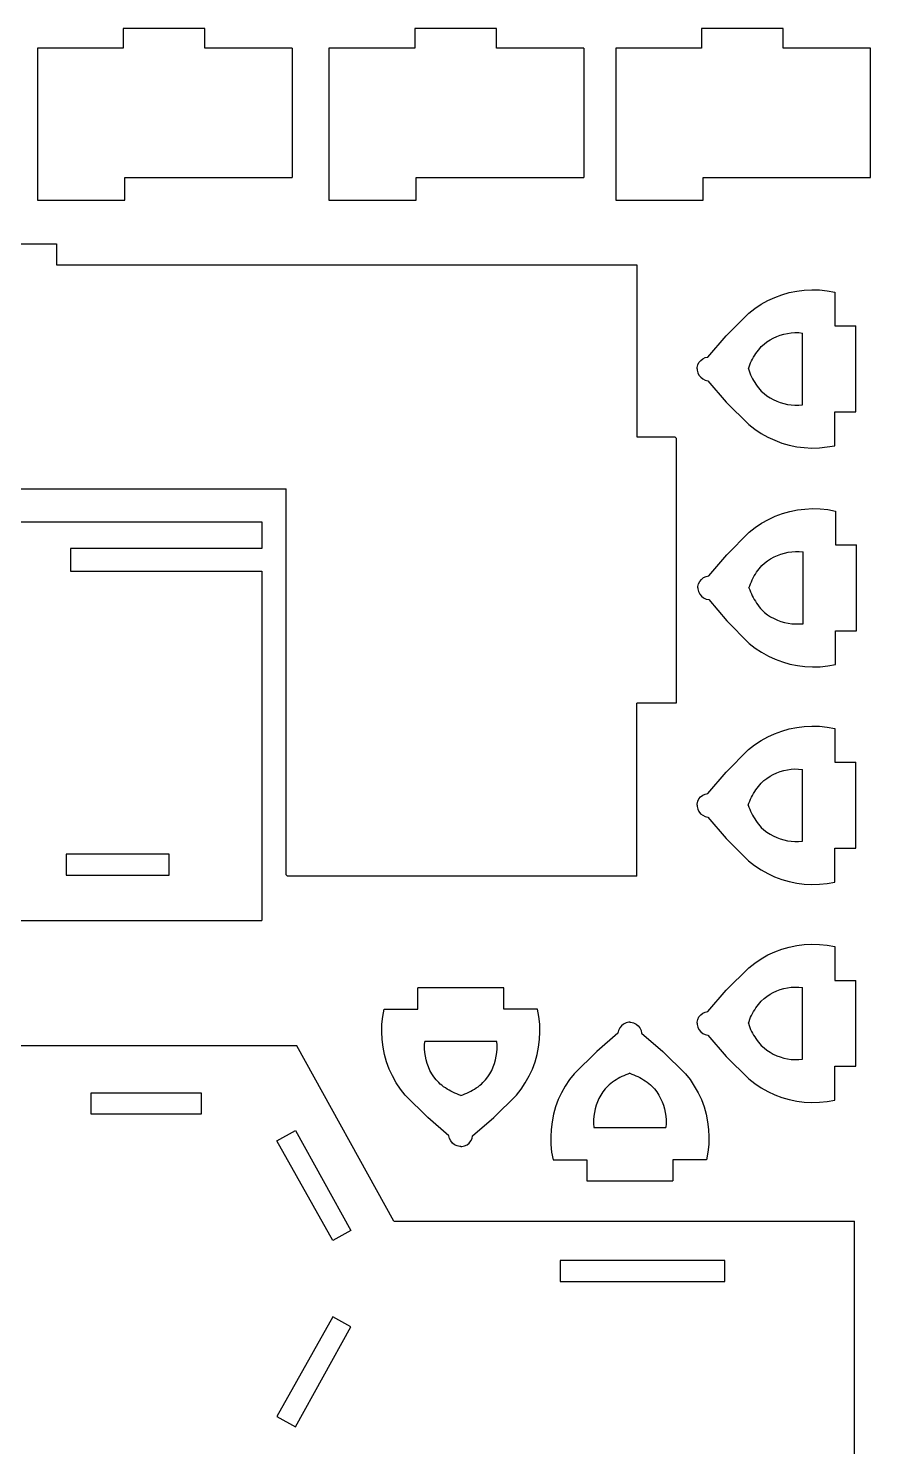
# Model space of a CAD drawing. Extents: x -3998 to 3998, y -3549 to 3549.
# Drawn here: x -1570 to -972, y 2516 to 3523 of the extents above; entities that cross this region are included whole.
import ezdxf

# ---------------------------------------------------------------- set-up
doc = ezdxf.new("R2010")
doc.units = 0
doc.header["$MEASUREMENT"] = 0
doc.layers.get('0').update_dxf_attribs({"linetype": 'CONTINUOUS'})

msp = doc.modelspace()

# ---------------------------------------------------------------- linework, layer by layer
for p, q in [((-1502.3, 3522.7), (-1502.3, 3508.7)), ((-1444.3, 3522.7), (-1502.3, 3522.7)), ((-1444.3, 3508.7), (-1444.3, 3522.7)), ((-1295.3, 3522.7), (-1295.3, 3508.7)), ((-1237.3, 3522.7), (-1295.3, 3522.7)), ((-1237.3, 3508.7), (-1237.3, 3522.7)), ((-1091.6, 3522.7), (-1091.6, 3508.7)), ((-1033.6, 3522.7), (-1091.6, 3522.7)), ((-1033.6, 3508.7), (-1033.6, 3522.7)), ((-1563.3, 3508.7), (-1563.3, 3400.7)), ((-1502.3, 3508.7), (-1563.3, 3508.7)), ((-1382.3, 3508.7), (-1444.3, 3508.7)), ((-1382.3, 3508.7), (-1382.3, 3416.7)), ((-1295.3, 3508.7), (-1356.3, 3508.7)), ((-1356.3, 3508.7), (-1356.3, 3400.7)), ((-1175.3, 3508.7), (-1237.3, 3508.7)), ((-1175.3, 3508.7), (-1175.3, 3416.7)), ((-1091.6, 3508.7), (-1152.6, 3508.7)), ((-1152.6, 3508.7), (-1152.6, 3400.7)), ((-971.6, 3508.7), (-1033.6, 3508.7)), ((-971.6, 3416.7), (-971.6, 3508.7)), ((-1501.3, 3416.7), (-1382.3, 3416.7)), ((-1501.3, 3400.7), (-1501.3, 3416.7)), ((-1294.3, 3416.7), (-1175.3, 3416.7)), ((-1294.3, 3400.7), (-1294.3, 3416.7)), ((-1090.6, 3416.7), (-971.6, 3416.7)), ((-1090.6, 3400.7), (-1090.6, 3416.7)), ((-1563.3, 3400.7), (-1501.3, 3400.7)), ((-1356.3, 3400.7), (-1294.3, 3400.7)), ((-1152.6, 3400.7), (-1090.6, 3400.7)), ((-1675.6, 3369.7), (-1549.6, 3369.7)), ((-1549.6, 3369.7), (-1549.6, 3354.7)), ((-1549.6, 3354.7), (-1137.6, 3354.7)), ((-1137.6, 3354.7), (-1137.6, 3232.7)), ((-1039.7, 3331.7), (-1034.6, 3333.6)), ((-1034.6, 3333.6), (-1029.4, 3335.1)), ((-1029.4, 3335.1), (-1024.1, 3336.2)), ((-1024.1, 3336.2), (-1018.7, 3336.9)), ((-1018.7, 3336.9), (-1013.3, 3337.1)), ((-1013.3, 3337.1), (-1007.8, 3337)), ((-1007.8, 3337), (-1002.4, 3336.4)), ((-1002.4, 3336.4), (-997.1, 3335.4)), ((-997.1, 3335.4), (-997.1, 3311.4)), ((-1058.2, 3320.4), (-1053.9, 3323.8)), ((-1053.9, 3323.8), (-1049.4, 3326.8)), ((-1049.4, 3326.8), (-1044.7, 3329.4)), ((-1044.7, 3329.4), (-1039.7, 3331.7)), ((-1074.1, 3304.4), (-1058.2, 3320.4)), ((-1087.1, 3289.3), (-1074.1, 3304.4)), ((-1043, 3301.5), (-1040.7, 3302.8)), ((-1040.7, 3302.8), (-1038.3, 3303.9)), ((-1038.3, 3303.9), (-1035.8, 3304.8)), ((-1035.8, 3304.8), (-1033.3, 3305.6)), ((-1033.3, 3305.6), (-1030.7, 3306.1)), ((-1030.7, 3306.1), (-1028, 3306.5)), ((-1028, 3306.5), (-1025.4, 3306.7)), ((-1025.4, 3306.7), (-1022.7, 3306.7)), ((-1022.7, 3306.7), (-1020.1, 3306.4)), ((-1020.1, 3255.4), (-1020.1, 3306.4)), ((-997.1, 3311.4), (-982.1, 3311.4)), ((-982.1, 3250.4), (-982.1, 3311.4)), ((-1053.1, 3291.9), (-1052.2, 3293.1)), ((-1052.2, 3293.1), (-1051.3, 3294.3)), ((-1051.3, 3294.3), (-1050.3, 3295.5)), ((-1050.3, 3295.5), (-1049.3, 3296.7)), ((-1049.3, 3296.7), (-1047.3, 3298.4)), ((-1047.3, 3298.4), (-1045.2, 3300.1)), ((-1045.2, 3300.1), (-1043, 3301.5)), ((-1094.7, 3281.8), (-1094.3, 3283.7)), ((-1094.3, 3283.7), (-1093.5, 3285.4)), ((-1093.5, 3285.4), (-1092.2, 3286.9)), ((-1092.2, 3286.9), (-1090.7, 3288.1)), ((-1090.7, 3288.1), (-1089, 3288.9)), ((-1089, 3288.9), (-1087.1, 3289.3)), ((-1057.9, 3282.4), (-1057.4, 3283.8)), ((-1057.4, 3283.8), (-1056.8, 3285.2)), ((-1056.8, 3285.2), (-1056.1, 3286.6)), ((-1056.1, 3286.6), (-1055.4, 3287.9)), ((-1055.4, 3287.9), (-1054.7, 3289.3)), ((-1054.7, 3289.3), (-1053.9, 3290.6)), ((-1053.9, 3290.6), (-1053.1, 3291.9)), ((-1094.7, 3280.9), (-1094.7, 3281.8)), ((-1094.7, 3280.9), (-1094.7, 3280.1)), ((-1094.7, 3280.1), (-1094.3, 3278.2)), ((-1094.3, 3278.2), (-1093.5, 3276.5)), ((-1093.5, 3276.5), (-1092.2, 3275)), ((-1092.2, 3275), (-1090.7, 3273.8)), ((-1090.7, 3273.8), (-1089, 3272.9)), ((-1089, 3272.9), (-1087.1, 3272.5)), ((-1087.1, 3272.5), (-1074.1, 3257.4)), ((-1058.4, 3280.9), (-1057.9, 3282.4)), ((-1058.4, 3280.9), (-1057.9, 3279.5)), ((-1057.9, 3279.5), (-1057.4, 3278.1)), ((-1057.4, 3278.1), (-1056.8, 3276.7)), ((-1056.8, 3276.7), (-1056.1, 3275.3)), ((-1056.1, 3275.3), (-1055.4, 3273.9)), ((-1055.4, 3273.9), (-1054.7, 3272.6)), ((-1054.7, 3272.6), (-1053.9, 3271.3)), ((-1053.9, 3271.3), (-1053.1, 3270)), ((-1053.1, 3270), (-1052.2, 3268.7)), ((-1052.2, 3268.7), (-1051.3, 3267.5)), ((-1051.3, 3267.5), (-1050.3, 3266.3)), ((-1050.3, 3266.3), (-1049.3, 3265.2)), ((-1049.3, 3265.2), (-1047.3, 3263.4)), ((-1047.3, 3263.4), (-1045.2, 3261.8)), ((-1074.1, 3257.4), (-1058.2, 3241.4)), ((-1045.2, 3261.8), (-1043, 3260.4)), ((-1043, 3260.4), (-1040.7, 3259.1)), ((-1040.7, 3259.1), (-1038.3, 3258)), ((-1038.3, 3258), (-1035.8, 3257)), ((-1035.8, 3257), (-1033.3, 3256.3)), ((-1033.3, 3256.3), (-1030.7, 3255.7)), ((-1030.7, 3255.7), (-1028, 3255.4)), ((-1028, 3255.4), (-1025.4, 3255.2)), ((-1025.4, 3255.2), (-1022.7, 3255.2)), ((-1022.7, 3255.2), (-1020.1, 3255.4)), ((-997.1, 3250.4), (-982.1, 3250.4)), ((-997.1, 3226.4), (-997.1, 3250.4)), ((-1137.6, 3232.7), (-1110.6, 3232.7)), ((-1110.6, 3232.7), (-1109.6, 3231.7)), ((-1058.2, 3241.4), (-1053.9, 3238.1)), ((-1053.9, 3238.1), (-1049.4, 3235.1)), ((-1049.4, 3235.1), (-1044.7, 3232.5)), ((-1044.7, 3232.5), (-1039.7, 3230.2)), ((-1109.6, 3231.7), (-1109.6, 3043.7)), ((-1039.7, 3230.2), (-1034.6, 3228.3)), ((-1034.6, 3228.3), (-1029.4, 3226.8)), ((-1029.4, 3226.8), (-1024.1, 3225.7)), ((-1024.1, 3225.7), (-1018.7, 3225)), ((-1018.7, 3225), (-1013.3, 3224.7)), ((-1013.3, 3224.7), (-1007.8, 3224.9)), ((-1007.8, 3224.9), (-1002.4, 3225.5)), ((-1002.4, 3225.5), (-997.1, 3226.4)), ((-2306.6, 3195.7), (-1386.6, 3195.7)), ((-1386.6, 2921.7), (-1386.6, 3195.7)), ((-2311.8, 3172.4), (-1403.8, 3172.4)), ((-1403.8, 3172.4), (-1403.8, 3153.4)), ((-1049, 3171.4), (-1044.2, 3174)), ((-1044.2, 3174), (-1039.3, 3176.3)), ((-1039.3, 3176.3), (-1034.2, 3178.2)), ((-1034.2, 3178.2), (-1029, 3179.7)), ((-1029, 3179.7), (-1023.6, 3180.8)), ((-1023.6, 3180.8), (-1018.3, 3181.4)), ((-1018.3, 3181.4), (-1012.8, 3181.7)), ((-1012.8, 3181.7), (-1007.4, 3181.6)), ((-1007.4, 3181.6), (-1002, 3181)), ((-1002, 3181), (-996.6, 3180)), ((-996.6, 3180), (-996.6, 3156)), ((-1073.6, 3149), (-1057.8, 3165)), ((-1057.8, 3165), (-1053.5, 3168.4)), ((-1053.5, 3168.4), (-1049, 3171.4)), ((-1539.8, 3153.4), (-1539.8, 3137.4)), ((-1403.8, 3153.4), (-1539.8, 3153.4)), ((-996.6, 3156), (-981.6, 3156)), ((-981.6, 3095), (-981.6, 3156)), ((-1086.6, 3133.9), (-1073.6, 3149)), ((-1048.9, 3141.3), (-1046.9, 3143)), ((-1046.9, 3143), (-1044.8, 3144.6)), ((-1044.8, 3144.6), (-1042.6, 3146.1)), ((-1042.6, 3146.1), (-1040.2, 3147.4)), ((-1040.2, 3147.4), (-1037.8, 3148.5)), ((-1037.8, 3148.5), (-1035.3, 3149.4)), ((-1035.3, 3149.4), (-1032.8, 3150.2)), ((-1032.8, 3150.2), (-1030.2, 3150.7)), ((-1030.2, 3150.7), (-1027.6, 3151.1)), ((-1027.6, 3151.1), (-1024.9, 3151.3)), ((-1024.9, 3151.3), (-1022.3, 3151.2)), ((-1022.3, 3151.2), (-1019.6, 3151)), ((-1019.6, 3100), (-1019.6, 3151)), ((-1539.8, 3137.4), (-1403.8, 3137.4)), ((-1403.8, 3137.4), (-1403.8, 2889.4)), ((-1091.8, 3131.5), (-1090.3, 3132.7)), ((-1090.3, 3132.7), (-1088.5, 3133.5)), ((-1088.5, 3133.5), (-1086.6, 3133.9)), ((-1055.7, 3131.2), (-1055, 3132.5)), ((-1055, 3132.5), (-1054.2, 3133.9)), ((-1054.2, 3133.9), (-1053.4, 3135.2)), ((-1053.4, 3135.2), (-1052.6, 3136.5)), ((-1052.6, 3136.5), (-1051.7, 3137.7)), ((-1051.7, 3137.7), (-1050.8, 3138.9)), ((-1050.8, 3138.9), (-1049.9, 3140.1)), ((-1049.9, 3140.1), (-1048.9, 3141.3)), ((-1094.2, 3126.4), (-1093.8, 3128.2)), ((-1094.2, 3125.5), (-1094.2, 3126.4)), ((-1094.2, 3125.5), (-1094.2, 3124.7)), ((-1094.2, 3124.7), (-1093.8, 3122.8)), ((-1093.8, 3128.2), (-1093, 3130)), ((-1093.8, 3122.8), (-1093, 3121)), ((-1093, 3130), (-1091.8, 3131.5)), ((-1058, 3125.5), (-1057.5, 3127)), ((-1058, 3125.5), (-1057.5, 3124.1)), ((-1057.5, 3127), (-1056.9, 3128.4)), ((-1057.5, 3124.1), (-1056.9, 3122.7)), ((-1056.9, 3128.4), (-1056.3, 3129.8)), ((-1056.9, 3122.7), (-1056.3, 3121.2)), ((-1056.3, 3129.8), (-1055.7, 3131.2)), ((-1093, 3121), (-1091.8, 3119.5)), ((-1091.8, 3119.5), (-1090.3, 3118.3)), ((-1090.3, 3118.3), (-1088.5, 3117.5)), ((-1088.5, 3117.5), (-1086.6, 3117.1)), ((-1086.6, 3117.1), (-1073.6, 3102)), ((-1056.3, 3121.2), (-1055.7, 3119.9)), ((-1055.7, 3119.9), (-1055, 3118.5)), ((-1055, 3118.5), (-1054.2, 3117.2)), ((-1054.2, 3117.2), (-1053.4, 3115.9)), ((-1053.4, 3115.9), (-1052.6, 3114.6)), ((-1052.6, 3114.6), (-1051.7, 3113.3)), ((-1051.7, 3113.3), (-1050.8, 3112.1)), ((-1050.8, 3112.1), (-1049.9, 3110.9)), ((-1073.6, 3102), (-1057.8, 3086)), ((-1049.9, 3110.9), (-1048.9, 3109.8)), ((-1048.9, 3109.8), (-1046.9, 3108)), ((-1046.9, 3108), (-1044.8, 3106.4)), ((-1044.8, 3106.4), (-1042.6, 3104.9)), ((-1042.6, 3104.9), (-1040.2, 3103.7)), ((-1040.2, 3103.7), (-1037.8, 3102.6)), ((-1037.8, 3102.6), (-1035.3, 3101.6)), ((-1035.3, 3101.6), (-1032.8, 3100.9)), ((-1032.8, 3100.9), (-1030.2, 3100.3)), ((-1030.2, 3100.3), (-1027.6, 3100)), ((-1027.6, 3100), (-1024.9, 3099.8)), ((-1024.9, 3099.8), (-1022.3, 3099.8)), ((-1022.3, 3099.8), (-1019.6, 3100)), ((-996.6, 3095), (-981.6, 3095)), ((-996.6, 3071), (-996.6, 3095)), ((-1057.8, 3086), (-1053.5, 3082.7)), ((-1053.5, 3082.7), (-1049, 3079.7)), ((-1049, 3079.7), (-1044.2, 3077)), ((-1044.2, 3077), (-1039.3, 3074.8)), ((-1039.3, 3074.8), (-1034.2, 3072.9)), ((-1034.2, 3072.9), (-1029, 3071.4)), ((-1029, 3071.4), (-1023.6, 3070.3)), ((-1023.6, 3070.3), (-1018.3, 3069.6)), ((-1018.3, 3069.6), (-1012.8, 3069.3)), ((-1012.8, 3069.3), (-1007.4, 3069.5)), ((-1007.4, 3069.5), (-1002, 3070)), ((-1002, 3070), (-996.6, 3071)), ((-1109.6, 3043.7), (-1137.6, 3043.7)), ((-1137.6, 2920.7), (-1137.6, 3043.7)), ((-1044.7, 3019.6), (-1039.8, 3021.9)), ((-1039.8, 3021.9), (-1034.7, 3023.8)), ((-1034.7, 3023.8), (-1029.5, 3025.3)), ((-1029.5, 3025.3), (-1024.1, 3026.4)), ((-1024.1, 3026.4), (-1018.7, 3027)), ((-1018.7, 3027), (-1013.3, 3027.3)), ((-1013.3, 3027.3), (-1007.9, 3027.2)), ((-1007.9, 3027.2), (-1002.5, 3026.6)), ((-1002.5, 3026.6), (-997.1, 3025.6)), ((-997.1, 3025.6), (-997.1, 3001.6)), ((-1058.3, 3010.6), (-1054, 3014)), ((-1054, 3014), (-1049.4, 3017)), ((-1049.4, 3017), (-1044.7, 3019.6)), ((-1074.1, 2994.6), (-1058.3, 3010.6)), ((-997.1, 3001.6), (-982.1, 3001.6)), ((-982.1, 2940.6), (-982.1, 3001.6)), ((-1087.1, 2979.5), (-1074.1, 2994.6)), ((-1045.3, 2990.2), (-1043, 2991.7)), ((-1043, 2991.7), (-1040.7, 2993)), ((-1040.7, 2993), (-1038.3, 2994.1)), ((-1038.3, 2994.1), (-1035.8, 2995)), ((-1035.8, 2995), (-1033.3, 2995.8)), ((-1033.3, 2995.8), (-1030.7, 2996.3)), ((-1030.7, 2996.3), (-1028.1, 2996.7)), ((-1028.1, 2996.7), (-1025.4, 2996.9)), ((-1025.4, 2996.9), (-1022.8, 2996.8)), ((-1022.8, 2996.8), (-1020.1, 2996.6)), ((-1020.1, 2945.6), (-1020.1, 2996.6)), ((-1054.7, 2979.5), (-1053.9, 2980.8)), ((-1053.9, 2980.8), (-1053.1, 2982.1)), ((-1053.1, 2982.1), (-1052.2, 2983.3)), ((-1052.2, 2983.3), (-1051.3, 2984.5)), ((-1051.3, 2984.5), (-1050.3, 2985.7)), ((-1050.3, 2985.7), (-1049.3, 2986.9)), ((-1049.3, 2986.9), (-1047.4, 2988.6)), ((-1047.4, 2988.6), (-1045.3, 2990.2)), ((-1094.7, 2972), (-1094.3, 2973.9)), ((-1094.7, 2971.1), (-1094.7, 2972)), ((-1094.7, 2971.1), (-1094.7, 2970.3)), ((-1094.3, 2973.9), (-1093.5, 2975.6)), ((-1093.5, 2975.6), (-1092.3, 2977.1)), ((-1092.3, 2977.1), (-1090.8, 2978.3)), ((-1090.8, 2978.3), (-1089, 2979.1)), ((-1089, 2979.1), (-1087.1, 2979.5)), ((-1058.5, 2971.1), (-1058, 2972.6)), ((-1058.5, 2971.1), (-1058, 2969.7)), ((-1058, 2972.6), (-1057.4, 2974)), ((-1057.4, 2974), (-1056.8, 2975.4)), ((-1056.8, 2975.4), (-1056.2, 2976.8)), ((-1056.2, 2976.8), (-1055.5, 2978.1)), ((-1055.5, 2978.1), (-1054.7, 2979.5)), ((-1094.7, 2970.3), (-1094.3, 2968.4)), ((-1094.3, 2968.4), (-1093.5, 2966.7)), ((-1093.5, 2966.7), (-1092.3, 2965.1)), ((-1092.3, 2965.1), (-1090.8, 2964)), ((-1090.8, 2964), (-1089, 2963.1)), ((-1089, 2963.1), (-1087.1, 2962.7)), ((-1087.1, 2962.7), (-1074.1, 2947.6)), ((-1058, 2969.7), (-1057.4, 2968.3)), ((-1057.4, 2968.3), (-1056.8, 2966.9)), ((-1056.8, 2966.9), (-1056.2, 2965.5)), ((-1056.2, 2965.5), (-1055.5, 2964.1)), ((-1055.5, 2964.1), (-1054.7, 2962.8)), ((-1054.7, 2962.8), (-1053.9, 2961.5)), ((-1053.9, 2961.5), (-1053.1, 2960.2)), ((-1053.1, 2960.2), (-1052.2, 2958.9)), ((-1052.2, 2958.9), (-1051.3, 2957.7)), ((-1051.3, 2957.7), (-1050.3, 2956.5)), ((-1050.3, 2956.5), (-1049.3, 2955.4)), ((-1049.3, 2955.4), (-1047.4, 2953.6)), ((-1047.4, 2953.6), (-1045.3, 2952)), ((-1045.3, 2952), (-1043, 2950.6)), ((-1043, 2950.6), (-1040.7, 2949.3)), ((-1074.1, 2947.6), (-1058.3, 2931.6)), ((-1040.7, 2949.3), (-1038.3, 2948.2)), ((-1038.3, 2948.2), (-1035.8, 2947.2)), ((-1035.8, 2947.2), (-1033.3, 2946.5)), ((-1033.3, 2946.5), (-1030.7, 2945.9)), ((-1030.7, 2945.9), (-1028.1, 2945.6)), ((-1028.1, 2945.6), (-1025.4, 2945.4)), ((-1025.4, 2945.4), (-1022.8, 2945.4)), ((-1022.8, 2945.4), (-1020.1, 2945.6)), ((-997.1, 2940.6), (-982.1, 2940.6)), ((-997.1, 2916.6), (-997.1, 2940.6)), ((-1469.8, 2936.4), (-1542.8, 2936.4)), ((-1542.8, 2936.4), (-1542.8, 2921.4)), ((-1469.8, 2921.4), (-1469.8, 2936.4)), ((-1058.3, 2931.6), (-1054, 2928.3)), ((-1542.8, 2921.4), (-1469.8, 2921.4)), ((-1385.6, 2920.7), (-1386.6, 2921.7)), ((-1137.6, 2920.7), (-1385.6, 2920.7)), ((-1054, 2928.3), (-1049.4, 2925.3)), ((-1049.4, 2925.3), (-1044.7, 2922.6)), ((-1044.7, 2922.6), (-1039.8, 2920.4)), ((-1039.8, 2920.4), (-1034.7, 2918.5)), ((-1034.7, 2918.5), (-1029.5, 2917)), ((-1029.5, 2917), (-1024.1, 2915.9)), ((-1024.1, 2915.9), (-1018.7, 2915.2)), ((-1018.7, 2915.2), (-1013.3, 2914.9)), ((-1013.3, 2914.9), (-1007.9, 2915.1)), ((-1007.9, 2915.1), (-1002.5, 2915.6)), ((-1002.5, 2915.6), (-997.1, 2916.6)), ((-1609.8, 2889.4), (-1403.8, 2889.4)), ((-1034.6, 2868.9), (-1029.4, 2870.4)), ((-1029.4, 2870.4), (-1024.1, 2871.5)), ((-1024.1, 2871.5), (-1018.7, 2872.2)), ((-1018.7, 2872.2), (-1013.3, 2872.5)), ((-1013.3, 2872.5), (-1007.8, 2872.3)), ((-1007.8, 2872.3), (-1002.4, 2871.8)), ((-1002.4, 2871.8), (-997.1, 2870.8)), ((-997.1, 2870.8), (-997.1, 2846.8)), ((-1053.9, 2859.1), (-1049.4, 2862.1)), ((-1049.4, 2862.1), (-1044.7, 2864.8)), ((-1044.7, 2864.8), (-1039.7, 2867)), ((-1039.7, 2867), (-1034.6, 2868.9)), ((-1074.1, 2839.8), (-1058.2, 2855.8)), ((-1058.2, 2855.8), (-1053.9, 2859.1)), ((-1293.1, 2826.4), (-1293.1, 2841.4)), ((-1232.1, 2841.4), (-1293.1, 2841.4)), ((-1232.1, 2826.4), (-1232.1, 2841.4)), ((-1087.1, 2824.7), (-1074.1, 2839.8)), ((-1038.3, 2839.3), (-1035.8, 2840.2)), ((-1035.8, 2840.2), (-1033.3, 2840.9)), ((-1033.3, 2840.9), (-1030.7, 2841.5)), ((-1030.7, 2841.5), (-1028, 2841.9)), ((-1028, 2841.9), (-1025.4, 2842)), ((-1025.4, 2842), (-1022.7, 2842)), ((-1022.7, 2842), (-1020.1, 2841.8)), ((-1020.1, 2790.8), (-1020.1, 2841.8)), ((-997.1, 2846.8), (-982.1, 2846.8)), ((-982.1, 2785.8), (-982.1, 2846.8)), ((-1052.2, 2828.5), (-1051.3, 2829.7)), ((-1051.3, 2829.7), (-1050.3, 2830.9)), ((-1050.3, 2830.9), (-1049.3, 2832)), ((-1049.3, 2832), (-1047.3, 2833.8)), ((-1047.3, 2833.8), (-1045.2, 2835.4)), ((-1045.2, 2835.4), (-1043, 2836.9)), ((-1043, 2836.9), (-1040.7, 2838.1)), ((-1040.7, 2838.1), (-1038.3, 2839.3)), ((-1318.6, 2815.7), (-1318.1, 2821.1)), ((-1318.1, 2821.1), (-1317.1, 2826.4)), ((-1317.1, 2826.4), (-1293.1, 2826.4)), ((-1208.1, 2826.4), (-1232.1, 2826.4)), ((-1207.1, 2821.1), (-1208.1, 2826.4)), ((-1206.6, 2815.7), (-1207.1, 2821.1)), ((-1094.3, 2819), (-1093.5, 2820.8)), ((-1093.5, 2820.8), (-1092.2, 2822.3)), ((-1092.2, 2822.3), (-1090.7, 2823.5)), ((-1090.7, 2823.5), (-1089, 2824.3)), ((-1089, 2824.3), (-1087.1, 2824.7)), ((-1057.4, 2819.2), (-1056.8, 2820.6)), ((-1056.8, 2820.6), (-1056.1, 2821.9)), ((-1056.1, 2821.9), (-1055.4, 2823.3)), ((-1055.4, 2823.3), (-1054.7, 2824.6)), ((-1054.7, 2824.6), (-1053.9, 2825.9)), ((-1053.9, 2825.9), (-1053.1, 2827.2)), ((-1053.1, 2827.2), (-1052.2, 2828.5)), ((-1318.8, 2810.3), (-1318.6, 2815.7)), ((-1318.5, 2804.8), (-1318.8, 2810.3)), ((-1206.7, 2804.8), (-1206.4, 2810.3)), ((-1206.4, 2810.3), (-1206.6, 2815.7)), ((-1151, 2809.4), (-1166.1, 2796.4)), ((-1150.6, 2811.3), (-1151, 2809.4)), ((-1149.8, 2813.1), (-1150.6, 2811.3)), ((-1148.6, 2814.6), (-1149.8, 2813.1)), ((-1147.1, 2815.8), (-1148.6, 2814.6)), ((-1145.3, 2816.6), (-1147.1, 2815.8)), ((-1143.4, 2817), (-1145.3, 2816.6)), ((-1142.6, 2817), (-1143.4, 2817)), ((-1142.6, 2817), (-1141.8, 2817)), ((-1141.8, 2817), (-1139.9, 2816.6)), ((-1139.9, 2816.6), (-1138.1, 2815.8)), ((-1138.1, 2815.8), (-1136.6, 2814.6)), ((-1136.6, 2814.6), (-1135.4, 2813.1)), ((-1135.4, 2813.1), (-1134.6, 2811.3)), ((-1134.6, 2811.3), (-1134.2, 2809.4)), ((-1134.2, 2809.4), (-1119.1, 2796.4)), ((-1094.7, 2817.1), (-1094.3, 2819)), ((-1094.7, 2816.3), (-1094.7, 2817.1)), ((-1094.7, 2816.3), (-1094.7, 2815.4)), ((-1094.7, 2815.4), (-1094.3, 2813.6)), ((-1094.3, 2813.6), (-1093.5, 2811.8)), ((-1093.5, 2811.8), (-1092.2, 2810.3)), ((-1092.2, 2810.3), (-1090.7, 2809.1)), ((-1058.4, 2816.3), (-1057.9, 2817.7)), ((-1058.4, 2816.3), (-1057.9, 2814.8)), ((-1057.9, 2817.7), (-1057.4, 2819.2)), ((-1057.9, 2814.8), (-1057.4, 2813.4)), ((-1057.4, 2813.4), (-1056.8, 2812)), ((-1056.8, 2812), (-1056.1, 2810.6)), ((-1056.1, 2810.6), (-1055.4, 2809.3)), ((-1379.1, 2800.4), (-1590.1, 2800.4)), ((-1310.2, 2675.9), (-1379.1, 2800.4)), ((-1317.8, 2799.4), (-1318.5, 2804.8)), ((-1316.7, 2794.1), (-1317.8, 2799.4)), ((-1288.3, 2800.8), (-1288.1, 2803.4)), ((-1288.3, 2798.1), (-1288.3, 2800.8)), ((-1237.1, 2803.4), (-1288.1, 2803.4)), ((-1236.9, 2800.8), (-1237.1, 2803.4)), ((-1236.9, 2798.1), (-1236.9, 2800.8)), ((-1208.5, 2794.1), (-1207.4, 2799.4)), ((-1207.4, 2799.4), (-1206.7, 2804.8)), ((-1090.7, 2809.1), (-1089, 2808.3)), ((-1089, 2808.3), (-1087.1, 2807.9)), ((-1087.1, 2807.9), (-1074.1, 2792.8)), ((-1055.4, 2809.3), (-1054.7, 2807.9)), ((-1054.7, 2807.9), (-1053.9, 2806.6)), ((-1053.9, 2806.6), (-1053.1, 2805.4)), ((-1053.1, 2805.4), (-1052.2, 2804.1)), ((-1052.2, 2804.1), (-1051.3, 2802.9)), ((-1051.3, 2802.9), (-1050.3, 2801.7)), ((-1050.3, 2801.7), (-1049.3, 2800.5)), ((-1049.3, 2800.5), (-1047.3, 2798.8)), ((-1315.3, 2788.9), (-1316.7, 2794.1)), ((-1288.2, 2795.5), (-1288.3, 2798.1)), ((-1287.8, 2792.9), (-1288.2, 2795.5)), ((-1287.2, 2790.3), (-1287.8, 2792.9)), ((-1286.5, 2787.7), (-1287.2, 2790.3)), ((-1238.7, 2787.7), (-1238, 2790.3)), ((-1238, 2790.3), (-1237.4, 2792.9)), ((-1237.4, 2792.9), (-1237, 2795.5)), ((-1237, 2795.5), (-1236.9, 2798.1)), ((-1209.9, 2788.9), (-1208.5, 2794.1)), ((-1166.1, 2796.4), (-1182.1, 2780.5)), ((-1119.1, 2796.4), (-1103.1, 2780.5)), ((-1074.1, 2792.8), (-1058.2, 2776.8)), ((-1047.3, 2798.8), (-1045.2, 2797.2)), ((-1045.2, 2797.2), (-1043, 2795.7)), ((-1043, 2795.7), (-1040.7, 2794.4)), ((-1040.7, 2794.4), (-1038.3, 2793.3)), ((-1038.3, 2793.3), (-1035.8, 2792.4)), ((-1035.8, 2792.4), (-1033.3, 2791.6)), ((-1033.3, 2791.6), (-1030.7, 2791.1)), ((-1030.7, 2791.1), (-1028, 2790.7)), ((-1028, 2790.7), (-1025.4, 2790.5)), ((-1025.4, 2790.5), (-1022.7, 2790.6)), ((-1022.7, 2790.6), (-1020.1, 2790.8)), ((-1313.4, 2783.8), (-1315.3, 2788.9)), ((-1311.1, 2778.9), (-1313.4, 2783.8)), ((-1285.6, 2785.3), (-1286.5, 2787.7)), ((-1284.5, 2782.9), (-1285.6, 2785.3)), ((-1283.2, 2780.5), (-1284.5, 2782.9)), ((-1281.7, 2778.3), (-1283.2, 2780.5)), ((-1243.5, 2778.3), (-1242, 2780.5)), ((-1242, 2780.5), (-1240.7, 2782.9)), ((-1240.7, 2782.9), (-1239.6, 2785.3)), ((-1239.6, 2785.3), (-1238.7, 2787.7)), ((-1214.1, 2778.9), (-1211.8, 2783.8)), ((-1211.8, 2783.8), (-1209.9, 2788.9)), ((-1182.1, 2780.5), (-1185.4, 2776.3)), ((-1145.5, 2779.7), (-1146.9, 2779.1)), ((-1144, 2780.3), (-1145.5, 2779.7)), ((-1142.6, 2780.8), (-1144, 2780.3)), ((-1142.6, 2780.8), (-1141.2, 2780.3)), ((-1141.2, 2780.3), (-1139.7, 2779.7)), ((-1139.7, 2779.7), (-1138.3, 2779.1)), ((-1103.1, 2780.5), (-1099.8, 2776.3)), ((-997.1, 2761.8), (-997.1, 2785.8)), ((-997.1, 2785.8), (-982.1, 2785.8)), ((-1308.4, 2774.1), (-1311.1, 2778.9)), ((-1305.4, 2769.6), (-1308.4, 2774.1)), ((-1302.1, 2765.3), (-1305.4, 2769.6)), ((-1280.1, 2776.2), (-1281.7, 2778.3)), ((-1278.3, 2774.2), (-1280.1, 2776.2)), ((-1277.2, 2773.2), (-1278.3, 2774.2)), ((-1276, 2772.3), (-1277.2, 2773.2)), ((-1274.8, 2771.3), (-1276, 2772.3)), ((-1273.5, 2770.5), (-1274.8, 2771.3)), ((-1272.3, 2769.6), (-1273.5, 2770.5)), ((-1270.9, 2768.9), (-1272.3, 2769.6)), ((-1254.3, 2768.9), (-1252.9, 2769.6)), ((-1252.9, 2769.6), (-1251.7, 2770.5)), ((-1251.7, 2770.5), (-1250.4, 2771.3)), ((-1250.4, 2771.3), (-1249.2, 2772.3)), ((-1249.2, 2772.3), (-1248, 2773.2)), ((-1248, 2773.2), (-1246.9, 2774.2)), ((-1246.9, 2774.2), (-1245.1, 2776.2)), ((-1245.1, 2776.2), (-1243.5, 2778.3)), ((-1223.1, 2765.3), (-1219.8, 2769.6)), ((-1219.8, 2769.6), (-1216.8, 2774.1)), ((-1216.8, 2774.1), (-1214.1, 2778.9)), ((-1188.4, 2771.7), (-1191.1, 2767)), ((-1185.4, 2776.3), (-1188.4, 2771.7)), ((-1160.1, 2769.7), (-1161.7, 2767.6)), ((-1158.3, 2771.6), (-1160.1, 2769.7)), ((-1157.2, 2772.6), (-1158.3, 2771.6)), ((-1156, 2773.6), (-1157.2, 2772.6)), ((-1154.8, 2774.5), (-1156, 2773.6)), ((-1153.5, 2775.4), (-1154.8, 2774.5)), ((-1152.3, 2776.2), (-1153.5, 2775.4)), ((-1150.9, 2777), (-1152.3, 2776.2)), ((-1149.6, 2777.8), (-1150.9, 2777)), ((-1148.3, 2778.5), (-1149.6, 2777.8)), ((-1146.9, 2779.1), (-1148.3, 2778.5)), ((-1138.3, 2779.1), (-1136.9, 2778.5)), ((-1136.9, 2778.5), (-1135.6, 2777.8)), ((-1135.6, 2777.8), (-1134.3, 2777)), ((-1134.3, 2777), (-1132.9, 2776.2)), ((-1132.9, 2776.2), (-1131.7, 2775.4)), ((-1131.7, 2775.4), (-1130.4, 2774.5)), ((-1130.4, 2774.5), (-1129.2, 2773.6)), ((-1129.2, 2773.6), (-1128, 2772.6)), ((-1128, 2772.6), (-1126.9, 2771.6)), ((-1126.9, 2771.6), (-1125.1, 2769.7)), ((-1125.1, 2769.7), (-1123.5, 2767.6)), ((-1099.8, 2776.3), (-1096.8, 2771.7)), ((-1096.8, 2771.7), (-1094.1, 2767)), ((-1058.2, 2776.8), (-1053.9, 2773.5)), ((-1053.9, 2773.5), (-1049.4, 2770.5)), ((-1049.4, 2770.5), (-1044.7, 2767.8)), ((-1525.1, 2751.9), (-1525.1, 2766.9)), ((-1525.1, 2766.9), (-1447.1, 2766.9)), ((-1447.1, 2766.9), (-1447.1, 2751.9)), ((-1286.1, 2749.4), (-1302.1, 2765.3)), ((-1269.6, 2768.1), (-1270.9, 2768.9)), ((-1268.3, 2767.4), (-1269.6, 2768.1)), ((-1266.9, 2766.8), (-1268.3, 2767.4)), ((-1265.5, 2766.2), (-1266.9, 2766.8)), ((-1264, 2765.6), (-1265.5, 2766.2)), ((-1262.6, 2765.1), (-1264, 2765.6)), ((-1262.6, 2765.1), (-1261.2, 2765.6)), ((-1261.2, 2765.6), (-1259.7, 2766.2)), ((-1259.7, 2766.2), (-1258.3, 2766.8)), ((-1258.3, 2766.8), (-1256.9, 2767.4)), ((-1256.9, 2767.4), (-1255.6, 2768.1)), ((-1255.6, 2768.1), (-1254.3, 2768.9)), ((-1239.1, 2749.4), (-1223.1, 2765.3)), ((-1193.4, 2762.1), (-1195.3, 2757)), ((-1191.1, 2767), (-1193.4, 2762.1)), ((-1165.6, 2760.6), (-1166.5, 2758.1)), ((-1164.5, 2763), (-1165.6, 2760.6)), ((-1163.2, 2765.3), (-1164.5, 2763)), ((-1161.7, 2767.6), (-1163.2, 2765.3)), ((-1123.5, 2767.6), (-1122, 2765.3)), ((-1122, 2765.3), (-1120.7, 2763)), ((-1120.7, 2763), (-1119.6, 2760.6)), ((-1119.6, 2760.6), (-1118.7, 2758.1)), ((-1094.1, 2767), (-1091.8, 2762.1)), ((-1091.8, 2762.1), (-1089.9, 2757)), ((-1044.7, 2767.8), (-1039.7, 2765.5)), ((-1039.7, 2765.5), (-1034.6, 2763.6)), ((-1034.6, 2763.6), (-1029.4, 2762.1)), ((-1029.4, 2762.1), (-1024.1, 2761)), ((-1024.1, 2761), (-1018.7, 2760.4)), ((-1018.7, 2760.4), (-1013.3, 2760.1)), ((-1013.3, 2760.1), (-1007.8, 2760.2)), ((-1007.8, 2760.2), (-1002.4, 2760.8)), ((-1002.4, 2760.8), (-997.1, 2761.8)), ((-1447.1, 2751.9), (-1525.1, 2751.9)), ((-1271, 2736.4), (-1286.1, 2749.4)), ((-1254.2, 2736.4), (-1239.1, 2749.4)), ((-1196.7, 2751.7), (-1197.8, 2746.4)), ((-1195.3, 2757), (-1196.7, 2751.7)), ((-1168.2, 2750.4), (-1168.3, 2747.7)), ((-1167.8, 2753), (-1168.2, 2750.4)), ((-1167.2, 2755.6), (-1167.8, 2753)), ((-1166.5, 2758.1), (-1167.2, 2755.6)), ((-1118.7, 2758.1), (-1118, 2755.6)), ((-1118, 2755.6), (-1117.4, 2753)), ((-1117.4, 2753), (-1117, 2750.4)), ((-1117, 2750.4), (-1116.9, 2747.7)), ((-1089.9, 2757), (-1088.5, 2751.7)), ((-1088.5, 2751.7), (-1087.4, 2746.4)), ((-1393.2, 2732.9), (-1380, 2740.3)), ((-1380, 2740.3), (-1340.7, 2669.1)), ((-1198.5, 2741), (-1198.8, 2735.6)), ((-1197.8, 2746.4), (-1198.5, 2741)), ((-1168.3, 2747.7), (-1168.3, 2745.1)), ((-1168.3, 2745.1), (-1168.1, 2742.4)), ((-1168.1, 2742.4), (-1117.1, 2742.4)), ((-1116.9, 2745.1), (-1117.1, 2742.4)), ((-1116.9, 2747.7), (-1116.9, 2745.1)), ((-1087.4, 2746.4), (-1086.7, 2741)), ((-1086.7, 2741), (-1086.4, 2735.6)), ((-1353.4, 2662), (-1393.2, 2732.9)), ((-1270.6, 2734.5), (-1271, 2736.4)), ((-1269.8, 2732.8), (-1270.6, 2734.5)), ((-1268.6, 2731.3), (-1269.8, 2732.8)), ((-1267.1, 2730.1), (-1268.6, 2731.3)), ((-1265.3, 2729.2), (-1267.1, 2730.1)), ((-1263.4, 2728.8), (-1265.3, 2729.2)), ((-1262.6, 2728.8), (-1263.4, 2728.8)), ((-1262.6, 2728.8), (-1261.8, 2728.8)), ((-1261.8, 2728.8), (-1259.9, 2729.2)), ((-1259.9, 2729.2), (-1258.1, 2730.1)), ((-1258.1, 2730.1), (-1256.6, 2731.3)), ((-1256.6, 2731.3), (-1255.4, 2732.8)), ((-1255.4, 2732.8), (-1254.6, 2734.5)), ((-1254.6, 2734.5), (-1254.2, 2736.4)), ((-1198.8, 2735.6), (-1198.6, 2730.2)), ((-1198.6, 2730.2), (-1198.1, 2724.8)), ((-1086.6, 2730.2), (-1087.1, 2724.8)), ((-1086.4, 2735.6), (-1086.6, 2730.2)), ((-1198.1, 2724.8), (-1197.1, 2719.4)), ((-1197.1, 2719.4), (-1173.1, 2719.4)), ((-1173.1, 2719.4), (-1173.1, 2704.4)), ((-1112.1, 2719.4), (-1112.1, 2704.4)), ((-1088.1, 2719.4), (-1112.1, 2719.4)), ((-1087.1, 2724.8), (-1088.1, 2719.4)), ((-1173.1, 2704.4), (-1112.1, 2704.4)), ((-1340.7, 2669.1), (-1353.4, 2662)), ((-1310.2, 2675.9), (-983.1, 2675.9)), ((-983.1, 2501.4), (-983.1, 2675.9)), ((-1075.1, 2647.9), (-1192.1, 2647.9)), ((-1192.1, 2647.9), (-1192.1, 2632.9)), ((-1075.1, 2632.9), (-1075.1, 2647.9)), ((-1192.1, 2632.9), (-1075.1, 2632.9)), ((-1353.4, 2608), (-1393.2, 2537.1)), ((-1340.7, 2600.9), (-1353.4, 2608)), ((-1380, 2529.7), (-1340.7, 2600.9)), ((-1393.2, 2537.1), (-1380, 2529.7))]:
    msp.add_line(p, q)

doc.saveas('drawing.dxf')
